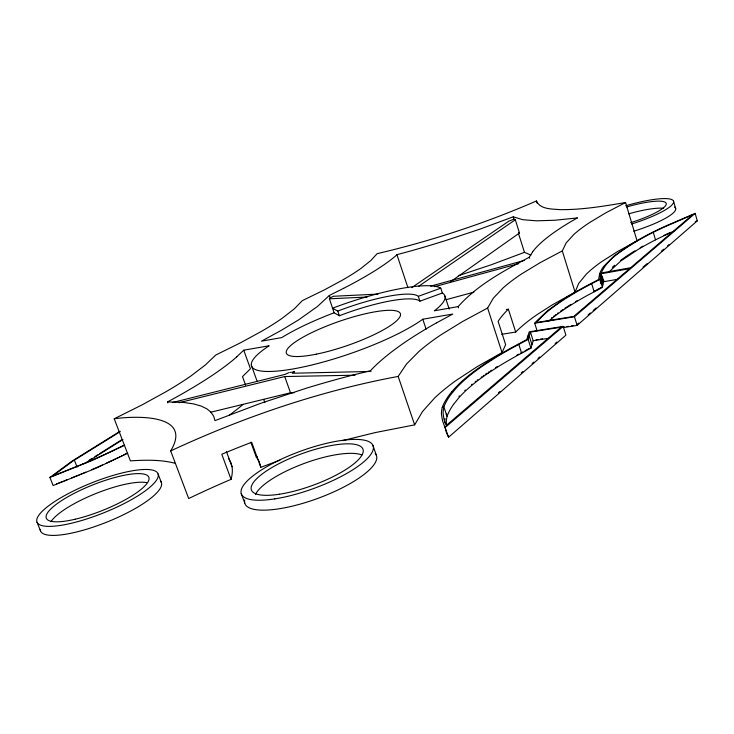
<?xml version="1.0" encoding="UTF-8"?>
<svg xmlns="http://www.w3.org/2000/svg" width="734" height="734" viewBox="0 0 734 734"><rect width="100%" height="100%" fill="white"/><g stroke="black" fill="none" stroke-linecap="round" stroke-linejoin="round"><path stroke-width="1.1" d="M548.711 321.143A202.694 51.242 -15.6 0 1 567.428 307.262L578.126 300.665A241.385 61.684 -15.3 0 1 586.943 295.664L602.431 287.425L603.357 281.792L600.917 273.8L629.552 268.681L573.713 316.437L536.435 322.52L542.343 316.18A202.96 50.187 -15.7 0 1 564.868 299.032L575.594 292.49A241.715 60.408 -15.4 0 1 584.429 287.517L599.953 279.333L600.917 273.8M601.091 287.306L600.559 287.921M445.033 418.573L444.887 419.554A271.91 76.997 -15.6 0 0 444.767 420.573M601.531 284.058L601.898 282.443M453.557 404.333A265.836 75.886 -15.6 0 0 447.052 416.288L446.556 418.94A269.479 76.299 -15.6 0 0 446.318 423.023L446.483 425.344M442.226 407.306L441.712 410.067A272.305 75.428 -15.7 0 0 441.455 414.361L442.574 420.949L448.575 437.235L565.905 335.154L563.171 326.41L529.232 331.832L526.7 339.649L517.8 344.374A262.91 74.079 -15.8 0 0 488.514 361.367C475.32 370.009 462.319 379.386 452.034 391.479M488.183 373.138L499.212 366.018A268.222 77.446 -15.7 0 1 521.626 353.182L530.948 348.164L533.168 340.714L530.425 332.089L561.143 327.19L446.281 425.445L444.015 419.545L443.116 413.471A269.873 74.749 -15.7 0 1 443.373 409.453L443.868 406.856L447.024 416.297M501.68 334.309L515.699 332.052A234.339 59.353 -15.6 0 1 536.352 315.125L551.904 305.096L575.08 292.16L578.667 283.462L586.108 274.378A215.915 49.04 -15.3 0 1 601.752 261.607L617.652 251.496L637.057 240.89L625.588 202.511C603.862 206.199 581.943 209.887 559.831 209.64C551.931 208.86 540.279 209.575 536.435 200.978C485.073 223.31 431.647 240.899 377.12 253.68L370.808 260.579L361.055 268.35A167.049 27.956 -19.6 0 1 342.494 280.094L324.3 289.921L302.38 300.61L294.306 308.84L282.572 317.987A180.555 31.929 -20.3 0 1 261.047 331.603L240.385 342.861L215.778 355.008L205.41 364.926L191.161 375.799A197.272 36.663 -21.2 0 1 165.912 391.772L142.157 404.829L114.22 418.784L130.386 460.851C145.167 459.998 160.269 459.493 174.729 463.172M530.948 348.164L528.159 339.42L530.425 332.089M342.273 440.694L375.358 432.555L414.646 424.858L422.5 411.545L434.445 398.195A255.689 72.831 -16.1 0 1 456.447 380.23L477.375 366.541L502.038 352.577L505.643 344.677L498.12 321.364A251.689 60.014 -15.7 0 1 508.35 309.207M575.08 292.16L562.299 250.918L566.143 242.954L573.832 234.495A217.273 43.737 -15.7 0 1 589.815 222.43L605.954 212.75L625.588 202.511M603.651 266.451A212.952 47.233 -15.2 0 0 599.724 273.644L598.568 279.571L590.686 283.691M603.816 280.443L603.614 280.994L602.091 276.002M414.646 424.858L398.177 376.423L406.452 364.101L418.802 351.614A257.625 65.124 -16.4 0 1 441.317 334.603L462.613 321.501L487.615 308.023L493.331 298.188L503.019 287.994A235.486 52.885 -16 0 1 521.846 273.764L540.27 262.589L562.299 250.918M231.063 479.33A363.523 122.486 -20.7 0 0 188.684 498.533L170.683 450.905C193.354 413.444 134.983 415.848 114.22 418.784M440.767 288.168L418.316 296.334A69.308 14.258 -19 0 0 337.796 311.088L332.511 308.207A96.411 19.891 -19 0 1 440.767 288.168L442.363 293.013A96.337 20.185 -19 0 1 434.381 310.785L458.154 306.61C477.55 284.801 503.891 270.846 529.287 257.23L532.701 251.78M453.584 404.324L459.071 397.516A221.494 62.94 -16.1 0 1 488.165 373.138M603.669 266.451L613.881 256.148L629.533 245.128A221.53 49.508 -15.2 0 1 652.398 232.339L657.471 229.88A234.091 52.802 -15.1 0 1 665.912 225.953L695.135 213.374L697.3 220.842L577.126 325.391L564.565 327.392M537.049 330.658L534.691 323.235L536.15 321.492L547.931 310.381L565.006 298.325A240.211 59.995 -15.4 0 1 590.723 283.691M609.183 271.736L620.725 261.047L637.938 249.542A225.916 51.701 -15.1 0 1 655.517 239.844M377.937 294.105L333.447 296.27L330.181 297.876L329.392 298.747L334.098 312.803L339.411 315.748A69.262 14.469 -19 0 1 419.931 301.179L442.363 293.013M343.631 288.315L329.346 295.463L317.354 306.555L298.628 319.85L281.296 330.337L261.524 341.154L281.801 337.585A96.337 20.185 -19 0 1 334.098 312.803M329.346 298.802L367.092 297.041M458.915 396.342L459.374 395.855M436.611 322.832L452.795 314.042L422.793 319.226A97.31 20.58 -19.1 0 1 292.637 369.018A97.31 20.58 -19.1 0 1 269.149 345.778L243.734 350.173L236.706 356.852M612.358 267.323L614.606 265.277M464.805 390.506L465.328 390.02M498.377 392.846L500.001 391.433M521.333 372.9L522.874 371.56M532.095 363.55L533.783 362.091M537.985 358.431L539.646 356.999M555.152 343.521L556.757 342.127M577.144 324.419L578.631 323.125M588.154 314.849L590.319 312.968M593.191 310.473L596.045 307.996M643.012 267.194L647.067 263.662M661.343 251.257L663.664 249.248M667.509 245.908L669.032 244.578M445.272 427.399L563.171 326.41M534.691 323.235L574.438 316.758L695.135 213.374M471.549 384.644L472.155 384.157M127.725 453.245L95.805 468.292L53.142 485.541L49.921 477.449L72.042 461.108L120.082 431.253M551.564 317.886L552.087 317.473M475.247 381.698L475.889 381.203M553.665 316.244L554.207 315.822M477.183 380.221L477.834 379.726M620.67 260.387L622.102 259.322M555.299 314.996L555.858 314.583M557.556 313.335L558.134 312.923M622.597 258.964L623.093 258.607M481.201 377.258L481.899 376.753M450.41 281.801L519.47 232.999L515.296 219.769L514.057 219.182L508.91 221.099L411.719 287.655M623.588 258.249L625.148 257.157M483.311 375.753L484.027 375.257M560.537 311.225L561.152 310.803M418.508 286.379L515.296 219.769M625.671 256.799L627.286 255.698M485.468 374.248L486.936 373.248M561.767 310.372L563.024 309.528M488.422 372.248L489.174 371.753M627.836 255.331L629.515 254.23M564.941 308.243L565.593 307.821M490.688 370.753L491.459 370.248M119.991 431.785L73.125 460.924L52.472 476.109L82.639 464.09M566.244 307.399L567.566 306.546M630.084 253.863L631.818 252.762M89.098 460.255L92.007 458.429M94.925 456.603L97.833 454.777M99.769 453.557L122.083 439.556M84.676 463.539L122.945 439.501M635.662 241.926C622.689 250.156 607.743 258.386 601.183 273.011L630.653 267.736L692.566 214.778L665.931 226.311A231.962 52.307 -15.1 0 0 658.077 229.971L653.26 232.293A226.2 50.618 -15.1 0 0 635.644 241.936M172.352 402.571L285.067 374.386L288.838 372.643M520.617 353.146L521.727 352.549M522.287 352.247L522.837 351.953M525.058 350.76L525.617 350.467M526.168 350.164L526.718 349.87M527.278 349.567L528.379 348.98M528.939 348.678L529.489 348.384M443.896 406.847A266.231 74.345 -15.7 0 1 450.474 395.066L456.025 388.341A221.815 61.656 -16.1 0 1 485.247 364.22L496.331 357.155A268.616 75.877 -15.8 0 1 518.819 344.402L528.159 339.42M594.164 291.288L594.659 291.022M595.146 290.765L598.595 288.948M599.082 288.691L600.063 288.178M124.652 445.254L92.658 460.227L49.921 477.449M121.413 455.998L122.523 455.447M119.192 457.089L120.303 456.539M116.954 458.19L118.073 457.64M115.238 459.025L114.073 459.594M112.889 460.163L113.486 459.879M110.632 461.236L109.183 461.915M108.696 462.145L107.715 462.594M104.595 454.557L107.522 453.208A84.272 18.121 -21.4 0 0 109.788 452.135L120.541 446.896A163.306 33.498 -21.4 0 0 123.587 445.391M170.683 450.905C243.202 417.206 319.464 391.048 398.177 376.423M670.592 232.339L668.124 233.467A233.797 53.931 -15.1 0 0 663.637 235.541M674.564 230.926L668.142 233.834A231.678 53.426 -15.1 0 0 660.306 237.513L655.499 239.844L653.26 232.293M83.006 473.32L85.795 472.155M695.245 221.705L697.3 220.842M79.272 474.861L82.08 473.705M75.519 476.384L78.336 475.237M71.767 477.898L74.584 476.761M530.884 255.074L524.461 252.358L491.147 264.8L458.328 275.727M64.216 480.889L67.051 479.77M577.438 217.934L555.032 220.228L536.637 220.824L522.837 219.714L513.25 216.824L479.724 229.21L445.465 240.605A184.729 29.213 -18.2 0 1 409.214 251.358L396.92 254.698L407.939 287.682M60.427 482.366L63.271 481.256M56.637 483.825L59.482 482.733M250.844 442.253L256.285 457.126L257.194 456.777M228.595 458.493L230.861 462.558L232.036 466.732A335.557 83.529 -23.6 0 1 231.054 479.348L221.787 454.254A303.105 92.576 -20.6 0 1 251.652 442.29L260.79 467.319L279.92 460.218M430.766 286.122L524.159 260.497M434.739 286.655L518.745 263.625M446.244 299.656L473.843 292.169M179.105 402.709L284.709 376.542L355.109 375.202M210.548 412.269L290.508 392.782L293.921 392.763M603.357 281.792L617.588 279.296M293.582 371.881L294.527 371.716L292.306 373.248L369.376 371.477M506.359 309.546L508.368 309.207L515.699 332.052M293.123 371.954L291.747 372.184M563.07 327.18L564.63 326.933M566.969 326.566L568.538 326.309M571.676 325.813L573.254 325.566M290.847 372.331L289.948 372.468M536.159 339.787L538.261 339.466M540.371 339.136L542.472 338.805M533.168 340.714L548.426 338.337M519.47 232.999L518.543 232.54M513.984 219.145L513.25 216.824M448.575 437.235L446.336 432.179L444.896 426.426M37.039 522.25L40.599 531.086M74.373 460.126L77.098 467.072M158.104 473.999A65.17 16.139 -21.8 0 1 71.372 523.259A65.17 16.139 -21.8 0 1 63.014 496.505A65.17 16.139 -21.8 0 1 158.104 473.999L161.443 482.761M167.875 402.92L167.48 401.883L183.674 402.452L193.629 403.92L201.208 406.095L206.832 408.829L210.75 411.976L213.649 416.123L214.998 420.628L260.891 403.25L306.28 388.222A338.97 97.209 -20.5 0 1 354.155 374.753L370.606 370.679L370.936 371.633M226.393 451.465L232.036 466.732M241.202 493.514L244.78 503.185M245.587 385.157L242.495 376.625L250.45 368.78L243.734 350.173M251.358 365.275L257.129 381.267M263.68 399.397L264.836 402.599M284.709 376.542L290.508 392.782M372.973 445.538L376.331 455.218M337.796 311.088L339.411 315.748M329.346 295.463L330.181 297.876M422.793 319.226L426.115 329.19M418.316 296.334L419.931 301.179M444.951 296.151L449.208 309.087M458.154 306.61L458.567 307.885M487.615 308.023L502.038 352.577M518.8 344.402L521.608 353.173M529.131 335.787L531.902 344.466M527.627 336.2L528.324 338.365M529.287 257.23L529.599 258.221M518.534 233.586L524.461 252.358M536.435 200.978L537.114 203.144M574.438 316.758L577.126 325.391M591.65 283.663L594.145 291.783M599.706 273.644L601.843 280.627M600.339 276.424L602.798 284.462M599.953 279.333L602.431 287.425M600.173 280.828L601.1 283.838M673.491 201.088L675.684 208.612M259.964 463.778A294.389 75.96 -23.2 0 1 260.753 467.329M256.313 457.108A294.389 75.96 -23.2 0 1 259.497 462.457M397.066 254.661A201.474 33.718 -19.7 0 1 343.686 288.306M532.609 251.808A263.662 53.27 -15.7 0 1 577.3 217.952M370.404 370.725A313.299 79.74 -16.3 0 1 436.537 322.841M236.798 356.834A238.211 44.269 -21.2 0 1 167.6 401.883M243.018 404.462A235.944 49.527 -21.5 0 1 229.21 415.224M375.184 453.428A70.024 20.185 -20.1 0 1 315.648 499.184A70.024 20.185 -20.1 0 1 244.706 499.909M255.432 494.615A59.289 17.084 -20.1 0 1 303.564 463.677A59.289 17.084 -20.1 0 1 361.798 454.942M160.618 481.275A65.087 16.478 -21.9 0 1 106.65 522.186A65.087 16.478 -21.9 0 1 40.242 529.379M50.976 521.7A55.105 13.946 -21.9 0 1 94.64 494.028A55.105 13.946 -21.9 0 1 146.626 482.623M674.592 207.071A49.499 9.799 -16.8 0 1 633.772 231.247M625.689 205.786A49.554 9.588 -16.9 0 1 673.546 201.244A49.554 9.588 -16.9 0 1 631.616 224.008M628.699 213.833A41.911 8.294 -16.8 0 1 663.6 208.291M626.643 206.96A41.957 8.12 -16.9 0 1 666.224 203.492A41.957 8.12 -16.9 0 1 630.699 222.668M495.496 367.651A262.524 75.611 -15.7 0 1 497.175 366.605M516.864 355.201A262.524 75.611 -15.7 0 1 518.755 354.173M446.208 414.848A260.662 74.382 -15.7 0 1 446.621 413.893M442.299 407.287A261.047 72.868 -15.8 0 1 451.97 391.488M444.648 422.756A271.91 76.997 -15.6 0 1 444.685 421.637M126.661 453.383A163.122 34.223 -21.5 0 1 123.642 454.897M111.706 460.723A84.181 18.506 -21.4 0 1 111.109 461.007M107.247 462.833A149.268 31.571 -21.4 0 1 106.063 463.365M102.485 464.971A149.268 31.571 -21.4 0 1 91.75 469.641M104.623 454.566A149.433 30.901 -21.4 0 1 82.621 464.072M632.369 252.395A221.255 50.554 -15.1 0 1 634.91 250.835M640.195 247.716A221.255 50.554 -15.1 0 1 642.947 246.156M602.311 281.205A212.695 48.242 -15.1 0 1 602.458 280.783M568.199 306.124A239.89 61.252 -15.3 0 1 571.07 304.326M575.529 301.637A239.89 61.252 -15.3 0 1 577.052 300.738M316.317 354.173A60.335 12.744 -19.1 0 0 400.507 314.244A60.335 12.744 -19.1 0 0 313.262 331.896A60.335 12.744 -19.1 0 0 316.317 354.173M274.855 498.872A70.125 19.772 -20.1 0 0 373.413 447.538A70.125 19.772 -20.1 0 0 273.323 463.117A70.125 19.772 -20.1 0 0 274.855 498.872M279.48 494.221A59.371 16.735 -20.1 0 0 363.247 450.823A59.371 16.735 -20.1 0 0 278.828 463.732A59.371 16.735 -20.1 0 0 279.48 494.221M75.189 519.222A55.178 13.662 -21.8 0 0 148.919 477.531A55.178 13.662 -21.8 0 0 68.629 496.358A55.178 13.662 -21.8 0 0 75.189 519.222"/></g></svg>
